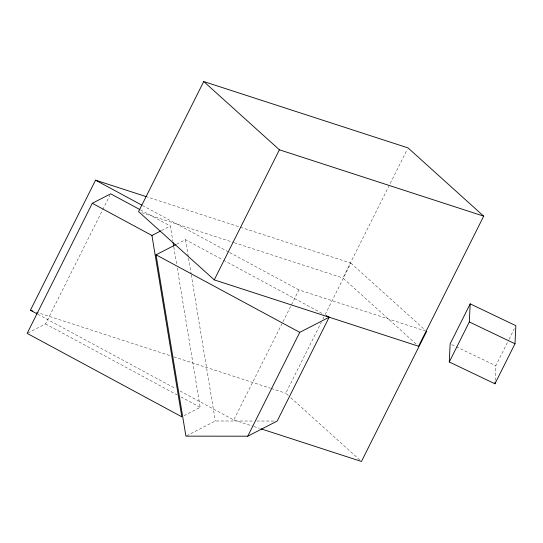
<?xml version="1.0" encoding="UTF-8"?>
<svg xmlns="http://www.w3.org/2000/svg" width="543" height="543" viewBox="0 0 543 543"><rect width="100%" height="100%" fill="white"/><g stroke="black" fill="none" stroke-linecap="round" stroke-linejoin="round"><path stroke-width="0.41" stroke-dasharray="2.71 2.04" d="M495.101 380.507L495.807 365.71L508.662 340.033M27.883 332.995L45.537 323.906L102.349 210.46M102.729 209.707L109.924 195.337M180.133 391.041L233.768 419.983L282.625 322.42M282.998 321.666L298.908 289.901L424.986 330.857M416.06 343.984L342.884 277.982L407.264 149.413M288.285 395.46L285.781 393.207L321.381 322.114M322.895 319.094L324.789 315.307M325.169 314.553L350.921 263.124L147.105 196.919M509.042 339.273L514.336 328.705M161.509 230.558L170.339 226.01L172.817 241.058M176.645 244.207L185.475 239.667L222.705 259.751M184.009 415.687L200.197 407.352L177.215 267.794M186.643 435.771L215.327 421.001L253.452 421.035M256.839 421.035L274.629 421.049M141.798 212.666L233.497 242.449M234.298 242.714L342.884 277.982M36.042 312.082L170.577 355.787M173.801 356.832L270.475 388.238M271.283 388.496L285.781 393.207M233.768 419.983L253.038 426.241M253.846 426.506L259.466 428.332M451.661 344.615L455.468 346.434M456.229 346.794L495.807 365.71M142.476 205.492L228.888 252.122M229.628 252.522L298.908 289.901M140.508 209.917L170.339 226.01M223.444 260.151L323.967 314.39M37.854 314.275L175.66 388.632M45.537 323.906L177.147 394.917M180.86 396.919L200.197 407.352M350.921 263.124L425.345 330.253M290.783 397.72L360.83 460.898M185.475 239.667L188.36 257.212M188.502 258.047L191.116 273.923M191.251 274.765L215.327 421.001M173.78 246.902L176.665 264.455"/><path stroke-width="0.81" d="M449.278 361.971L450.14 343.889L470.184 303.863L515.85 325.685L514.988 343.767L494.945 383.792L449.278 361.971L469.322 321.945L470.184 303.863M494.945 383.792L495.026 382.15M37.107 313.868L30.408 310.257L95.548 180.174L146.298 196.654M92.29 203.292L27.15 333.368L181.803 416.82L151.945 235.479L92.29 203.292L110.677 193.824L139.761 209.517M203.727 81.538L138.58 211.621L214.254 279.876L418.558 346.237L483.698 216.155L408.024 147.9L203.727 81.538L279.401 149.793L483.698 216.155M214.254 279.876L279.401 149.793M175.912 244.588L156.051 254.81L185.91 436.151L247.751 436.199L299.756 332.35L329.18 317.207L326.2 315.598M329.18 317.207L277.174 421.056L247.751 436.199M426.594 331.379L361.455 461.462L261.074 428.855M151.945 235.479L160.776 230.938M30.408 310.257L32.824 311.037M469.322 321.945L514.988 343.767M95.548 180.174L141.73 205.091M156.051 254.81L299.756 332.35M173.088 242.728L173.638 246.067"/></g></svg>
